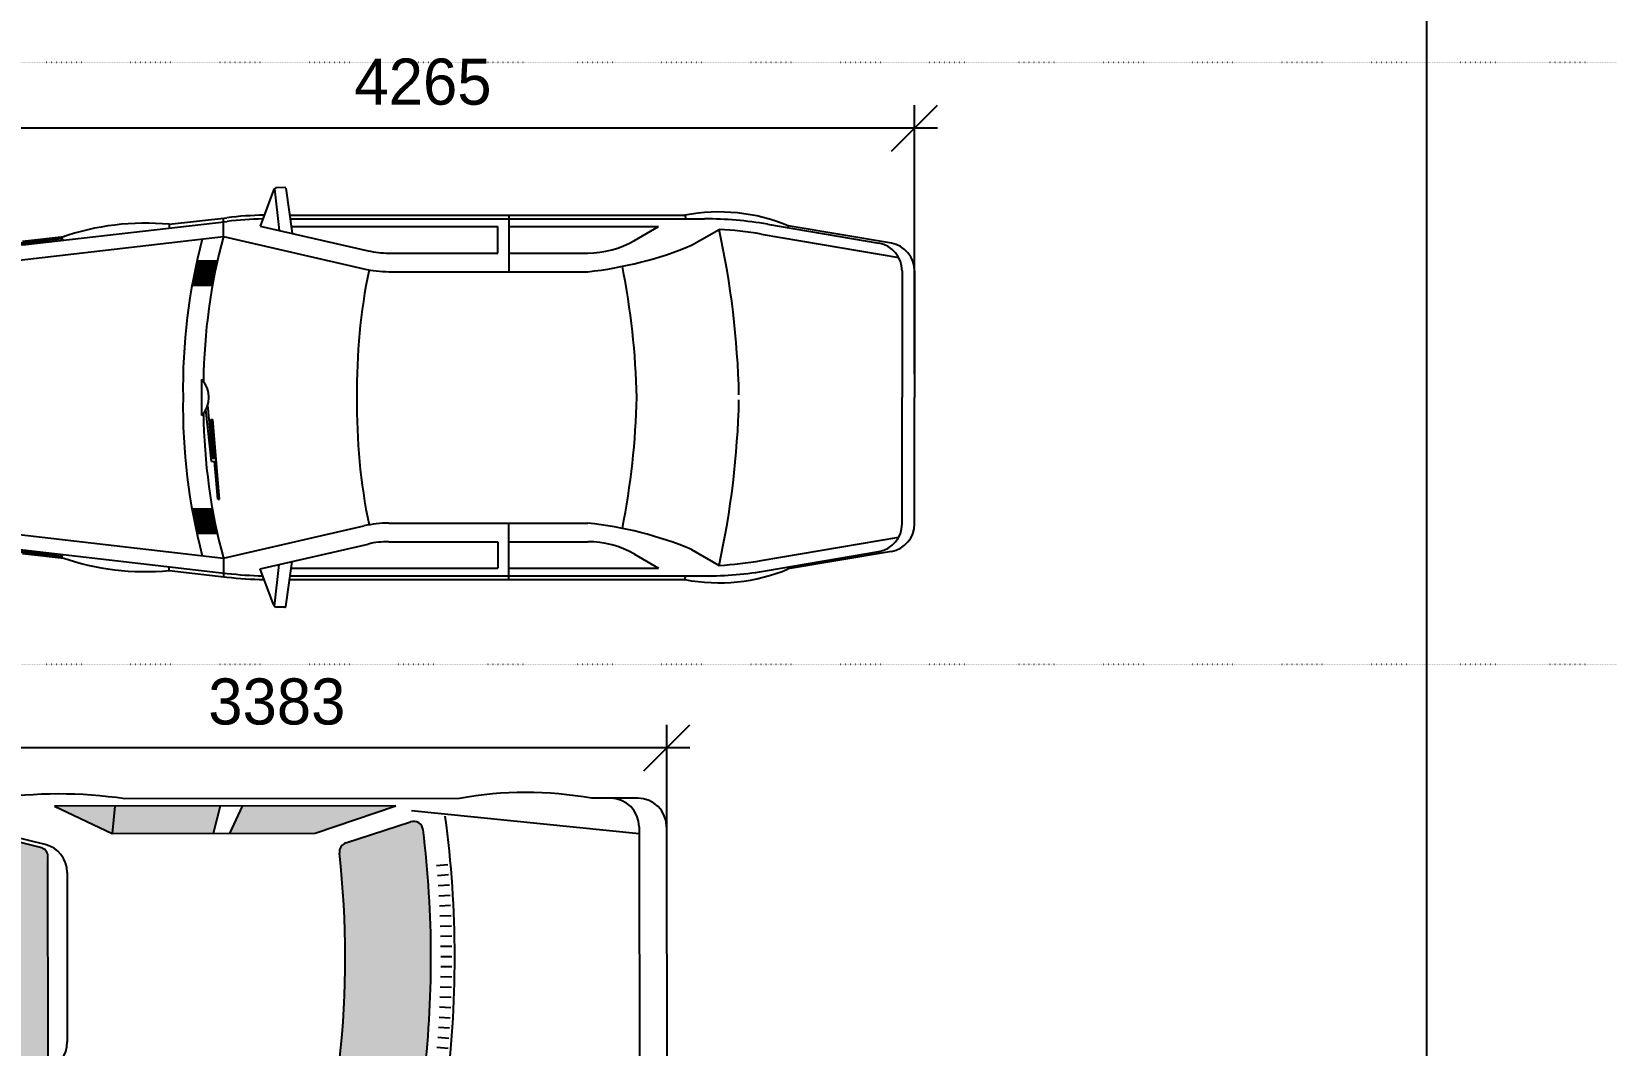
# Model space of a CAD drawing. Header units: millimetres. Extents: x 85290 to 188623, y -54691 to 10726.
# Drawn here: x 88791 to 95623, y -45594 to -41196 of the extents above; entities that cross this region are included whole.
import ezdxf

# ---------------------------------------------------------------- set-up
doc = ezdxf.new("R2010")
doc.units = ezdxf.units.MM
doc.linetypes.add('ACAD_ISO07W100', pattern=[3, 0, -3])
doc.layers.add('AUTO', color=150, linetype='Continuous')
doc.layers.add('RAZMER', color=5, linetype='Continuous')
doc.styles.add('WROMLATS', font='wromlats.shx', dxfattribs={"bigfont": 'bigfont.shx'})
doc.dimstyles.new('juka', dxfattribs={"dimscale": 100, "dimtxt": 2, "dimasz": 2, "dimexe": 1, "dimexo": 1, "dimgap": 1, "dimtad": 1, "dimtoh": 1, "dimdec": 0, "dimzin": 0, "dimdsep": 46, "dimtxsty": 'WROMLATS', "dimblk": 'OBLIQUE', "dimcen": -3, "dimdle": 1, "dimclrd": 256, "dimclre": 256, "dimclrt": 256, "dimadec": 0, "dimazin": 0, "dimtfac": 1, "dimtdec": 0, "dimtix": 1, "dimtmove": 2, "dimatfit": 3, "dimldrblk": 'ORIGIN2', "dimfxl": 1, "dimtvp": 2.5, "dimtolj": 1, "dimtzin": 0, "dimarcsym": 0})

# ---------------------------------------------------------------- blocks, each defined once
blk = doc.blocks.new('k14-34')
for p, q in [((37.95727807610842, 94.55237398671392, -15.7406467225033), (28.58209128154363, 96.7414498950206, -15.7406467225033)), ((18.91105698622209, 90.02186808194068, -15.7406467225033), (20.53681233882003, 95.63856961079472, -15.7406467225033)), ((20.37700546419751, 95.68416276037118, -15.7406467225033), (19.10772360440137, 95.53605521189655, -15.7406467225033)), ((21.12509172852037, 95.98774893671515, -15.7406467225033), (23.88117597320411, 95.37807568326065, -15.7406467225033)), ((22.81989254483074, 95.96921372358787, -15.7406467225033), (21.4512378080201, 95.8095107417002, -15.7406467225033)), ((72.25691862527742, 87.63332669317964, -15.7406467225033), (43.0792428019729, 93.58992810790068, -15.7406467225033)), ((61.42273150090637, 85.40564089111939, -15.7406467225033), (51.45602500269729, 89.94997854231036, -15.7406467225033)), ((19.53296956016334, 89.31567937445556, -15.7406467225033), (15.88791024750458, 84.67334161152661, -15.7406467225033)), ((21.64833008155597, 88.23903944996863, -15.7406467225033), (19.17411309853219, 89.43250342240339, -15.7406467225033)), ((27.20370879245115, 88.00580406496323, -15.7406467225033), (23.06306276883447, 86.59727273121524, -15.7406467225033)), ((40.97225383261616, 89.14419115290042, -15.7406467225033), (35.51847624350989, 89.27730325639862, -15.7406467225033)), ((74.43595657346691, 83.34416517332619, -15.7406467225033), (40.47528708868435, 88.95252373733155, -15.7406467225033)), ((68.547104096471, 82.42613249937921, -15.7406467225033), (40.97225383261616, 89.14419115290042, -15.7406467225033)), ((14.72969119655795, 84.36039383406086, -15.7406467225033), (9.294632100717308, 72.98162624532773, -15.7406467225033)), ((18.94668077567417, 85.4998134588838, -15.7406467225033), (14.72969119655795, 84.36039383406086, -15.7406467225033)), ((19.69337159279507, 83.72566657770466, -15.7406467225033), (14.77291269631746, 74.43742493021495, -15.7406467225033)), ((23.83834928899273, 83.27446687195237, -15.7406467225033), (18.58813102188765, 73.90556659050498, -15.7406467225033)), ((20.90014102098371, 85.31565052861782, -15.7406467225033), (18.94668077567417, 85.4998134588838, -15.7406467225033)), ((33.61081458926242, 84.3212992979415, -15.7406467225033), (27.9893021928076, 85.26394511512734, -15.7406467225033)), ((121.8506377472056, 71.57217131713645, -15.7406467225033), (87.4970139312934, 83.46030413804414, -15.7406467225033)), ((34.38948028263508, 83.00524409306416, -15.7406467225033), (31.05296138089693, 73.45527815992563, -15.7406467225033)), ((104.9773371036351, 69.76387031931648, -15.7406467225033), (75.85413558602454, 80.22981434470461, -15.7406467225033)), ((112.9603945911388, 68.64420556157205, -15.7406467225033), (83.4071175227707, 80.79608205656695, -15.7406467225033)), ((6.685674988466189, 74.40812965900835, -15.7406467225033), (5.820685729638853, 71.97438467743808, -15.7406467225033)), ((8.291692880283563, 76.49012781147525, -15.7406467225033), (6.685674988466189, 74.40812965900835, -15.7406467225033)), ((11.07836159884232, 76.8273255634951, -15.7406467225033), (8.291692880283563, 76.49012781147525, -15.7406467225033)), ((5.241744461024837, 69.43795367136539, -15.7406467225033), (5.815439127328091, 71.95632526481148, -15.7406467225033)), ((31.05296138089693, 73.45527815992563, -15.7406467225033), (28.72655533452212, 65.3780913825421, -15.7406467225033)), ((93.89552537198074, 67.57735750132696, -15.7406467225033), (78.98884072238775, 72.41025486420443, -15.7406467225033)), ((5.482197790527835, 66.81952055737241, -15.7406467225033), (5.241744461024837, 69.43795367136539, -15.7406467225033)), ((6.701026525260431, 56.72480084351577, -15.7406467225033), (8.208921365468314, 69.24448424058818, -15.7406467225033)), ((65.22932059017262, 36.13261194441151, -15.7406467225033), (75.18081353393359, 70.38680238585306, -15.7406467225033)), ((112.3771463686937, 69.33006808824433, -15.7406467225033), (104.9773371036351, 69.76387031931648, -15.7406467225033)), ((112.7898514510227, 66.65831912053903, -15.7406467225033), (107.4876394011101, 67.77162812916112, -15.7406467225033)), ((112.7278580876521, 68.87778931567885, -15.7406467225033), (123.7889519826251, 63.54067852176712, -15.7406467225033)), ((7.654406199866798, 65.04167481123358, -15.7406467225033), (5.482197790527835, 66.81952055737241, -15.7406467225033)), ((11.23213516612918, 54.60111154155305, -15.7406467225033), (12.05439110553721, 65.07995898887538, -15.7406467225033)), ((26.32646586989154, 57.18613359345585, -15.7406467225033), (28.69007240642645, 65.25251292188244, -15.7406467225033)), ((106.3072666985047, 67.01568664313953, -15.7406467225033), (102.6687009542823, 51.08891291163394, -15.7406467225033)), ((117.3393882815351, 59.03323089934696, -15.7406467225033), (113.4627432719037, 66.15761992389997, -15.7406467225033)), ((14.97364716095012, 52.76113619696747, -15.7406467225033), (15.56069356264447, 63.48477647709768, -15.7406467225033)), ((95.85203318184836, 63.88953695670187, -15.7406467225033), (86.16409857180884, 30.54254480226285, -15.7406467225033)), ((153.2977696783707, 57.30522264075802, -15.7406467225033), (146.1826778949269, 57.83465941450817, -15.7406467225033)), ((159.3262178546063, 58.4426620215458, -15.7406467225033), (159.2601820370076, 57.20724441461897, -15.7406467225033)), ((9.65106374132597, 53.50322380500342, -15.7406467225033), (6.701026525260431, 56.72480084351577, -15.7406467225033)), ((8.101491808864239, 49.96720994034712, -15.7406467225033), (7.511270240679323, 55.83997724362729, -15.7406467225033)), ((24.02659717222764, 47.33500108612333, -15.7406467225033), (26.32646586989154, 57.18613359345585, -15.7406467225033)), ((116.2083792492883, 45.81296506500615, -15.7406467225033), (117.9635187263418, 55.04483893311357, -15.7406467225033)), ((146.0054423974182, 57.2786147933013, -15.7406467225033), (152.4120934092596, 53.41340208671744, -15.7406467225033)), ((152.4120934092596, 53.41340208671744, -15.7406467225033), (153.1545378711032, 54.77054443150627, -15.7406467225033)), ((153.3953558529458, 55.86569553187104, -15.7406467225033), (153.2977696783707, 57.30522264075802, -15.7406467225033)), ((160.8240842135617, 50.44477658223713, -15.7406467225033), (161.9681855125903, 56.06137392892168, -15.7406467225033)), ((162.6764148044006, 51.15917331276108, -15.7406467225033), (161.6789982530292, 55.06228232467032, -15.7406467225033)), ((11.39911713460037, 52.61202671703944, -15.7406467225033), (9.65106374132597, 53.50322380500342, -15.7406467225033)), ((7.198002637940363, 49.70417941305772, -15.7406467225033), (5.561175508430779, 44.09069444569644, -15.7406467225033)), ((10.46444554406321, 49.74281451267933, -15.7406467225033), (7.73590046383265, 50.06085174026492, -15.7406467225033)), ((15.28002100634444, 46.96309072550815, -15.7406467225033), (12.53863734875563, 50.37098239819119, -15.7406467225033)), ((22.66398040395165, 46.64102910763239, -15.7406467225033), (17.41245347814834, 48.85720773483825, -15.7406467225033)), ((158.5371796109696, 50.59296937099356, -15.7406467225033), (160.8240842135617, 50.44477658223713, -15.7406467225033)), ((162.1708455054288, 42.82614307051398, -15.7406467225033), (162.6764148044006, 51.15917331276108, -15.7406467225033)), ((5.401815386841236, 44.13782537070568, -15.7406467225033), (4.409473584114266, 44.94297755022552, -15.7406467225033)), ((157.9853044879412, 47.70554249537321, -15.7406467225033), (157.5702191372377, 45.78961596950438, -15.7406467225033)), ((5.870785432589628, 43.48066121968981, -15.7406467225033), (8.52451754148592, 42.51868006894546, -15.7406467225033)), ((7.311697696096189, 42.58821222371529, -15.7406467225033), (6.241664828025705, 43.45640027495796, -15.7406467225033)), ((161.6078248070951, 35.95855491782703, -15.7406467225033), (162.1708455054288, 42.82614307051398, -15.7406467225033)), ((20.85189598832972, 35.67366916090162, -15.7406467225033), (11.76315239855171, 38.84871573113236, -15.7406467225033)), ((26.29533069697231, 38.62452309648228, -15.7406467225033), (21.61918819957123, 41.43434518463317, -15.7406467225033)), ((57.65766774942972, 25.5913532171125, -15.7406467225033), (25.97842212554974, 39.05263674968813, -15.7406467225033)), ((53.17739466042462, 29.52181381795793, -15.7406467225033), (26.29533069697231, 38.62452309648228, -15.7406467225033)), ((93.31678894805304, 22.30095878195146, -15.7406467225033), (98.77841512036161, 37.69809883199395, -15.7406467225033)), ((160.1971640556505, 29.86638891427623, -15.7406467225033), (161.6078248070951, 35.95855491782703, -15.7406467225033)), ((53.51963307447045, 23.13742128013604, -15.7406467225033), (25.69224614518612, 33.7418733430672, -15.7406467225033)), ((45.56556861750346, 30.82345102860012, -15.7406467225033), (34.71540031449626, 32.32681090075283, -15.7406467225033)), ((82.53616128034332, 28.47711162988816, -15.7406467225033), (67.36037859539033, 32.3837424110115, -15.7406467225033)), ((113.0373784397518, 34.89801328522975, -15.7406467225033), (109.5727330021994, 26.1627833688039, -15.7406467225033)), ((90.72136511638723, 20.69316483392203, -15.7406467225033), (60.52380140289711, 27.46102984048315, -15.7406467225033)), ((98.06167818388917, 17.36109939503234, -15.7406467225033), (66.59763918219619, 22.93591217478223, -15.7406467225033)), ((106.9087189392146, 23.12965983681005, -15.7406467225033), (99.81817787311024, 19.19144667674135, -15.7406467225033)), ((158.7197090544717, 24.78081780785323, -15.7406467225033), (156.6465090913046, 18.88113202951735, -15.7406467225033)), ((97.20172576844311, 17.09451406561988, -15.7406467225033), (90.72136511638723, 20.69316483392203, -15.7406467225033)), ((98.9817493742305, 19.12923370089578, -15.7406467225033), (93.90837530746671, 21.03022953197927, -15.7406467225033)), ((103.9991811688935, 10.12539174869511, -15.7406467225033), (68.62335575432394, 18.49498836306378, -15.7406467225033)), ((97.74018173914351, 17.28847273549485, -15.7406467225033), (109.9391597716087, 15.86809083509655, -15.7406467225033)), ((156.6465090913046, 18.88113202951735, -15.7406467225033), (153.4421339037146, 12.78090752558268, -15.7406467225033)), ((147.2936790055758, 10.90373019702469, -15.7406467225033), (147.9697889378251, 12.74382412409949, -15.7406467225033)), ((153.4421339037146, 12.78090752558268, -15.7406467225033), (149.4040452538968, 5.474141251024264, -15.7406467225033)), ((138.1921777361179, 5.310026940147907, -15.7406467225033), (131.9009718373497, 8.675374280781341, -15.7406467225033)), ((132.0492623791545, 9.239827961400067, -15.7406467225033), (139.5296637288573, 9.070588187696274, -15.7406467225033)), ((139.0458927979337, 6.47318297082478, -15.7406467225033), (138.1921777361179, 5.310026940147907, -15.7406467225033)), ((139.5296637288573, 9.070588187696274, -15.7406467225033), (139.4293594743842, 7.526891915916565, -15.7406467225033)), ((148.2228405787116, 7.069837594968192, -15.7406467225033), (146.1793915612077, 1.714517842677139, -15.7406467225033)), ((146.2125215373951, 8.170069895742415, -15.7406467225033), (148.2228405787116, 7.069837594968192, -15.7406467225033)), ((149.4040452538968, 5.474141251024264, -15.7406467225033), (146.4705482541924, 2.713037289080091, -15.7406467225033)), ((142.6727551506931, 1.119516017762578, -15.7406467225033), (143.2789534828601, 2.198006154447683, -15.7406467225033))]:
    blk.add_line(p, q)
at = {"elevation": -15.7406467225033}
for points in [[(161.430377829716, 27.16453374776978), (163.1084518354348, 33.72462016394132), (164.4200584538032, 46.50629559572707), (164.5332203025125, 50.98773645714681), (163.6783608509197, 55.38335541486612), (154.2422643254961, 62.99484683231088), (148.5573468795626, 65.54013627942544), (134.3295111946693, 69.67099187652201), (121.968073761783, 71.26642645465421), (113.1147987871793, 70.21460202552583)], [(158.2346337082647, 27.92555925043865), (160.1557921808283, 38.52442214127785), (159.3532798517147, 43.29085547967446), (155.7991782080574, 47.35773071557304), (149.7564414963119, 51.48066579135633), (133.6348736009684, 58.75369392171132), (123.7889519826251, 63.54067852176712), (122.6265743350075, 54.17847653952498), (120.6348820765727, 44.58096047651901), (119.362313229258, 38.97859346599211)], [(158.9912838719513, 42.55210980587975), (128.2486682511715, 58.40601171175553), (126.2535796101909, 58.2512198049314), (125.5511818195748, 57.00992526922386), (124.8849973707995, 41.4917342941871), (126.8615216053179, 38.6046371920051), (157.3864464456944, 28.54980329179051)], [(158.1025994024424, 27.47108188886494), (154.0456771197576, 17.49269895138167), (150.8141629761169, 13.89822692518959), (145.6342171644917, 12.36875836862458), (138.3229902529695, 12.12540336913906), (120.8173588549628, 14.6343247396332), (109.9391597716087, 15.86809083509655), (113.9741268808077, 24.39575101720692), (117.4349587696322, 33.56645411298626), (119.362313229258, 38.97859346599211)], [(150.9043475299825, 14.71593898097439), (116.4558866003424, 17.81389244005521), (114.8543018004782, 19.0135862962822), (114.9263459471774, 20.43801053846568), (122.6787351627752, 33.89752443410015), (125.8945337643383, 35.2761531298699), (157.051965579328, 27.39848143894682)], [(161.2086487767658, 26.40131668552493), (159.1105168039178, 19.96326508725627), (153.369345411428, 8.468462357097167), (151.0636707778456, 4.623988103988665), (147.9866458308709, 1.370656245849375), (135.9410648509754, 1.643163045628171e-07), (129.7772830022034, 0.8969829153620026), (115.55421907204, 5.044263444481146), (104.2621591341424, 10.32061912456032), (97.35060588233887, 15.95242558891567)]]:
    blk.add_lwpolyline(points, dxfattribs=at)
for centre, radius, start, end in [((26.00136165855861, 85.84583327582408, -15.7406467225033), 11.1970811776851, 76.6745284269638, 106.5269574136825), ((36.38900801173281, 65.40099087367793, -15.7406467225033), 33.3634190465817, 119.3374504805198, 167.6118142653658), ((24.94577602137792, 79.6862818883655, -15.7406467225033), 17.14733602914069, 117.4732728947008, 133.3992220736592), ((19.80312205336099, 89.5764897078929, -15.7406467225033), 6, 96.65552347009987, 117.4732728947008), ((21.01709748415192, 95.4995509817947, -15.7406467225033), 0.5, 77.5264737787531, 163.8569030069567), ((9.561844352241906, 95.93797496004112, -15.7406467225033), 14.33027373338384, 327.5033892930391, 357.7608220446515), ((21.58587790004481, 24.43834360564523, -15.7406467225033), 72, 65.48930105145145, 76.85709686325436), ((40.53411049292777, 63.20163203889859, -15.7406467225033), 39.83521500128265, 133.3992220736592, 165.787456865811), ((19.39134213144212, 89.8828494529734, -15.7406467225033), 0.5, 163.8569030069567, 244.2491852116287), ((24.99535430219498, 80.91693388310267, -15.7406467225033), 6, 108.7868601897339, 152.0875321012646), ((34.93287492567947, 65.28444867221054, -15.7406467225033), 24, 88.60184107528987, 108.7868601897339), ((48.25408199621256, -29.94160190029771, -15.7406467225033), 120, 70.91173016131849, 78.4616586446698), ((27.32779618065729, 81.31902308852017, -15.7406467225033), 4, 80.48089301311052, 150.7342576877182), ((33.445438086281, 83.33506879127316, -15.7406467225033), 1, 340.7418642630736, 80.48089301311052), ((77.10632814470887, 75.67922878030703, -15.7406467225033), 8.116781026810965, 39.07995385578971, 109.2077216391697), ((51.50425283144864, 12.4722818494642, -15.7406467225033), 72, 70.23319115115426, 76.30777722518026), ((35.98084353344962, 63.20249415145639, -15.7406467225033), 24, 152.0875321012646, 175.5132987839172), ((39.52481237215693, 62.17290389007093, -15.7406467225033), 24, 150.7342576877182, 176.866573197474), ((39.82579129225337, 60.76351537359818, -15.7406467225033), 39.83521500128265, 161.8133740193884, 194.2016088115208), ((35.14748483869039, 61.12752442526738, -15.7406467225033), 33.3634190465817, 159.9890166198151, 208.2633804046632), ((20.12281945167183, 67.80955135282733, -15.7406467225033), 12, 154.468564312733, 173.1322665724577), ((78.06362164035659, 69.5564907446273, -15.7406467225033), 3, 72.03678339478797, 163.9324449640453), ((92.97030628995003, 64.7235933817496, -15.7406467225033), 3, 343.8580034763648, 72.03678339478797), ((107.2821496600047, 66.79296885937123, -15.7406467225033), 1, 78.14183047794414, 167.1312881588373), ((112.5843617099183, 65.67965985074846, -15.7406467225033), 1, 28.55225571959246, 78.14183047794414), ((112.0690989093471, 56.16547046075806, -15.7406467225033), 6, 349.2355431689231, 28.55225571959246), ((146.1604163221475, 57.53548651741443, -15.7406467225033), 0.3, 85.7444411927227, 238.8968938026461), ((17.21374827307523, 54.13174533208752, -15.7406467225033), 6, 175.5132987839172, 218.8139706954584), ((151.399935617718, 55.73042511816146, -15.7406467225033), 2, 331.3184941843132, 3.878172537515487), ((99.34571300475977, 60.40980597967626, -15.7406467225033), 60, 347.7757931814505, 356.9403249679487), ((18.96766696252257, 52.54249076582022, -15.7406467225033), 4, 176.866573197474, 247.1199378720866), ((17.83128880645768, 55.19739350461549, -15.7406467225033), 17.14733602914069, 194.2016088115208, 210.1275579904868), ((7.678012734506183, 49.56421403449752, -15.7406467225033), 0.5, 83.35164567354812, 163.7439278782284), ((-3.865807465672106, 49.71844336299154, -15.7406467225033), 14.33027373338384, 329.8400088405355, 0.09744159215353461), ((-14.3172544352517, 77.81504696812357, -15.7406467225033), 120, 340.4695427263428, 347.1312881588374), ((8.189845230643868, 49.60224682916663, -15.7406467225033), 6, 210.1275579904868, 230.9453074150848), ((33.98046470368649, 62.00614246131516, -15.7406467225033), 24, 218.8139706954584, 238.9989898099174), ((23.05278377506897, 47.56234986524959, -15.7406467225033), 1, 247.1199378720866, 346.8589666221095), ((57.26418107897848, 57.01928034107272, -15.7406467225033), 60, 338.3652877162651, 349.2355431689354), ((6.041185604996599, 43.95072906713648, -15.7406467225033), 0.5, 163.7439278782284, 250.07435710644), ((15.42218018046719, 49.43106625411446, -15.7406467225033), 11.1970811776851, 221.0738734715243, 250.9263024582355), ((44.59705611916047, 103.6454822186858, -15.7406467225033), 72, 250.7437340219411, 262.1115298337371), ((68.10827143761912, 35.28902317131059, -15.7406467225033), 3, 163.6683859211394, 255.564047490392), ((76.26979803830113, 97.71815467459959, -15.7406467225033), 72, 251.2930536599942, 257.3676397340295), ((83.28405412271582, 31.38239239026615, -15.7406467225033), 3, 255.564047490392, 343.7428274088256), ((113.4344323486573, 40.69445075806215, -15.7406467225033), 48, 340.6380892813771, 346.9627416038158), ((103.9954132661644, 28.37491007444959, -15.7406467225033), 6, 299.0485751655875, 338.3652877162651), ((96.25153885146551, 135.2711995481815, -15.7406467225033), 120, 249.1391722405235, 256.6891007238719), ((64.01934223797548, 30.6323086759748, -15.7406467225033), 8.116781026810965, 218.3931092460174, 288.5208770293889), ((94.25925286100687, 21.96665088085678, -15.7406467225033), 1, 160.4695427263428, 249.4590004072521), ((99.3326269276265, 20.06565504969416, -15.7406467225033), 1, 249.4590004072521, 299.0485751655875), ((90.97504949760446, 31.59701341494241, -15.7406467225033), 60, 330.6605059172489, 339.8250377037389), ((132.0424767882757, 8.93990471164301, -15.7406467225033), 0.3, 88.70393708255378, 241.8563896924709), ((137.4335681210266, 7.656571806557565, -15.7406467225033), 2, 323.7226583476785, 356.2823367008765)]:
    blk.add_arc(centre, radius, start, end)
blk = doc.blocks.new('A_02')
at = {"layer": 'AUTO'}
for p, q in [((-2758.55338640901, 891.8420039133925), (-2815.630891897948, 737.3178448069084)), ((-2754.356024945038, 898.0926775282423), (-2734.957514458743, 718.8270872734138)), ((-2709.865306925203, 903.0671508175437), (-2743.907849386393, 902.293976197514)), ((-2705.81238344498, 899.6175204691826), (-2678.966766913363, 705.9937168376346)), ((-3836.654557246278, 655.8928511274862), (-2958.151556282479, 757.4208427742124)), ((-3206.927906441793, 744.7764256641385), (-2959.98843909186, 773.3150512019347)), ((-2974.497688991833, 691.6564370091946), (-2974.497688991833, 771.6382271034236)), ((-2689.782207605895, 784), (-987.8697398012155, 784)), ((-2687.563834366389, 768), (-903.2299325782806, 768)), ((-1746.064754084509, 784), (-1746.064754084509, 540.8837799248868)), ((-987.8697398012446, 784), (-984.1125184026314, 768)), ((-4036.301214309351, 568.9182715553616), (-2974.421530710388, 691.6389811351546)), ((-3917.861033910711, 655.8928511274862), (-3670.744701276592, 688.5496094634291)), ((-3877.665395198797, 655.8928511274862), (-3668.829026083607, 683.4908603940275)), ((-3838.491440055688, 671.7870595552376), (-3659.173128960392, 692.510754262039)), ((-3670.744701276271, 688.5496094634582), (-3665.853087743919, 675.632260269922)), ((-3206.927906441793, 744.7764256641385), (-3208.029338233755, 728.5426382253063)), ((-2974.497688991833, 691.6564370091946), (-2369.623781419825, 553.016192627576)), ((-2815.630891897948, 737.3178448069084), (-2351.750834174367, 630.9941238437896)), ((-2682.99212189141, 735.0265587877366), (-1793.655917231314, 735.0265587877366)), ((-1793.655917231314, 620.8837799248868), (-1793.655917231314, 735.0265587877366)), ((-1746.064754084509, 735.0265587877366), (-1101.680514228356, 735.0265587877366)), ((-1205.692506029067, 674.7698698688764), (-1101.680514228356, 735.0265587877366)), ((-959.6287121075438, 654.3378506320296), (-841.1448982373113, 722.9784197692643)), ((-659.3821158387, 702.4938478165132), (-67.80528365660575, 601.3003163458488)), ((-633.4566702536249, 745.0930178447743), (-153.38025275775, 662.9724454704265)), ((-543.3570751060615, 738.1259327224689), (-544.0082636862353, 729.7922155608248)), ((-99.76700532564428, 662.9724454704265), (-543.3570751060615, 738.1259327224689)), ((-2262.386097947077, 620.8837799248868), (-1793.655917231314, 620.8837799248868)), ((-1746.064754084509, 620.8837799248868), (-1406.204753200494, 620.8837799248868)), ((-3008.960735975299, 545.5516960425302), (-3096.884769172408, 545.5516960425302)), ((-3007.309170036577, 553.5516960425302), (-3095.233203233656, 553.5516960425302)), ((-3005.630643941171, 561.5516960425302), (-3093.554677138251, 561.5516960425302)), ((-3003.925102799491, 569.5516960425302), (-3091.84913599657, 569.5516960425593)), ((-3002.192490685789, 577.5516960425302), (-3090.116523882898, 577.5516960425302)), ((-3000.432750628504, 585.5516960425302), (-3088.356783825584, 585.5516960425302)), ((-53.61324743210571, 544.6904691320669), (-53.61324743210571, 0)), ((0, 544.6904691320669), (0, 0)), ((-3021.208949975669, 481.5516960425302), (-3109.132983172749, 481.5516960425302)), ((-3019.771210573555, 489.5516960425593), (-3107.695243770664, 489.5516960425593)), ((-3018.306913922977, 497.5516960425302), (-3106.230947120057, 497.5516960425302)), ((-3016.816013100033, 505.5516960425302), (-3104.740046297142, 505.5516960425302)), ((-3015.298460214661, 513.5516960425302), (-3103.22249341174, 513.5516960425302)), ((-3013.754206402518, 521.5516960425302), (-3101.678239599627, 521.5516960425302)), ((-3012.183201816952, 529.5516960425593), (-3100.107235014031, 529.5516960425593)), ((-3010.585395620263, 537.5516960425302), (-3098.509428817342, 537.5516960425302)), ((-2262.386097947077, 540.8837799248868), (-1746.064754084509, 540.8837799248868)), ((-1746.064754084509, 540.8837799248868), (-1406.204753200494, 540.8837799248868)), ((-4230.819724096538, 0), (-4124.392255274608, 470.4369144553202)), ((-4190.624085384596, 0), (-4084.196616562665, 470.4369144553202)), ((-4149.613247432106, 0), (-4043.185778610175, 470.4369144553202)), ((-4182.421917794098, 0), (-4104.777735983313, 343.2073478848615)), ((-4174.2197502036, 0), (-4096.355362267903, 344.1807158611482)), ((-4166.017582613102, 0), (-4087.932988552493, 345.154083837464)), ((-4157.815415022604, 0), (-4079.510614837083, 346.1274518137507)), ((-4113.200109698751, 342.2339799085457), (-4071.088241121673, 347.1008197900665)), ((-4230.819724096538, 0), (-4124.392255274608, -470.4369144553202)), ((-4190.624085384596, 0), (-4084.196616562665, -470.4369144553202)), ((-4182.421917794098, 0), (-4104.777735983313, -343.2073478848324)), ((-4174.2197502036, 0), (-4096.355362267903, -344.1807158611482)), ((-4166.017582613102, 0), (-4087.932988552493, -345.154083837464)), ((-4157.815415022604, 0), (-4079.510614837083, -346.1274518137507)), ((-4149.613247432106, 0), (-4043.185778610175, -470.4369144553202)), ((-53.61324743210571, -544.6904691320669), (-53.61324743210571, 0)), ((0, -544.6904691320669), (0, 0)), ((-3025.354585251887, -276.1329521128209), (-3049.877616955288, -52.69270993047394)), ((-3019.811553230858, -262.1611623651115), (-3041.598950966349, -32.90884696229477)), ((-3027.869390798616, -95.5830123629421), (-3019.898420719604, -94.90210414642934)), ((-3013.677781749138, -261.7153755291365), (-3027.869390798616, -95.5830123629421)), ((-2990.64327388446, -437.373959278746), (-3019.898420719604, -94.90210414642934)), ((-3026.832019506081, -262.6713919127069), (-3005.698186320806, -261.1354389258195)), ((-3025.354585251887, -276.1329521128209), (-3004.590822639439, -274.0986585741921)), ((-2998.6142439635, -438.0548674952588), (-3012.553318410879, -274.878770252486)), ((-4113.200109698751, -342.2339799085457), (-4071.088241121673, -347.1008197900665)), ((-2998.6142439635, -438.0548674952588), (-2990.64327388446, -437.373959278746)), ((-3021.208949975669, -481.5516960425302), (-3109.132983172749, -481.5516960425302)), ((-3019.771210573555, -489.5516960425593), (-3107.695243770664, -489.5516960425593)), ((-3018.306913922977, -497.5516960425593), (-3106.230947120057, -497.5516960425302)), ((-3016.816013100033, -505.5516960425302), (-3104.740046297142, -505.5516960425302)), ((-3015.298460214661, -513.5516960425302), (-3103.22249341174, -513.5516960425302)), ((-3013.754206402518, -521.5516960425302), (-3101.678239599627, -521.5516960425302)), ((-3012.183201816952, -529.5516960425302), (-3100.107235014031, -529.5516960425302)), ((-3010.585395620263, -537.5516960425593), (-3098.509428817342, -537.5516960425302)), ((-2262.386097947077, -540.8837799248868), (-1746.064754084509, -540.8837799248868)), ((-1746.064754084509, -540.8837799248868), (-1406.204753200494, -540.8837799248868)), ((-1746.064754084509, -784), (-1746.064754084509, -540.8837799248868)), ((-4036.301214309351, -568.9182715553616), (-2974.421530710388, -691.6389811351546)), ((-3008.960735975299, -545.5516960425302), (-3096.884769172408, -545.5516960425302)), ((-3007.309170036577, -553.5516960425302), (-3095.233203233656, -553.5516960425302)), ((-3005.630643941171, -561.5516960425302), (-3093.554677138251, -561.5516960425302)), ((-3003.925102799491, -569.5516960425302), (-3091.84913599657, -569.5516960425302)), ((-3002.192490685789, -577.5516960425593), (-3090.116523882898, -577.5516960425302)), ((-3000.432750628504, -585.5516960425302), (-3088.356783825584, -585.5516960425302)), ((-2974.497688991833, -691.6564370091946), (-2369.623781419825, -553.016192627576)), ((-659.3821158387, -702.4938478165132), (-67.80528365660575, -601.3003163458488)), ((-3917.861033910711, -655.8928511274862), (-3670.744701276592, -688.5496094634291)), ((-3877.665395198797, -655.8928511274862), (-3668.829026083607, -683.4908603940275)), ((-3838.491440055688, -671.7870595552376), (-3659.173128960392, -692.510754262039)), ((-3836.654557246278, -655.8928511274862), (-2958.151556282479, -757.4208427742124)), ((-3670.744701276271, -688.5496094634582), (-3665.853087743919, -675.6322602699511)), ((-2815.630891897948, -737.3178448069084), (-2351.750834174367, -630.9941238437896)), ((-2262.386097947077, -620.8837799248868), (-1793.655917231314, -620.8837799248868)), ((-1793.655917231314, -620.8837799248868), (-1793.655917231314, -735.0265587877366)), ((-1746.064754084509, -620.8837799248868), (-1406.204753200494, -620.8837799248868)), ((-1205.692506029067, -674.7698698688764), (-1101.680514228356, -735.0265587877366)), ((-959.6287121075438, -654.3378506320296), (-841.1448982373113, -722.9784197692643)), ((-633.4566702536249, -745.0930178447743), (-153.38025275775, -662.9724454704265)), ((-99.76700532564428, -662.9724454704265), (-543.3570751060615, -738.1259327224689)), ((-3206.927906441793, -744.7764256641385), (-3208.029338233755, -728.5426382253063)), ((-3206.927906441793, -744.7764256641385), (-2959.98843909186, -773.3150512019638)), ((-2974.497688991833, -691.6564370091946), (-2974.497688991833, -771.6382271034236)), ((-2758.55338640901, -891.8420039133925), (-2815.630891897948, -737.3178448069084)), ((-2754.356024945038, -898.0926775282423), (-2734.957514458743, -718.8270872734138)), ((-2705.81238344498, -899.6175204691826), (-2678.966766913363, -705.9937168376346)), ((-2682.99212189141, -735.0265587877366), (-1793.655917231314, -735.0265587877366)), ((-1746.064754084509, -735.0265587877366), (-1101.680514228356, -735.0265587877366)), ((-543.3570751060615, -738.1259327224689), (-544.0082636862353, -729.7922155608248)), ((-2689.782207605895, -784), (-987.8697398012155, -784)), ((-2687.563834366389, -768), (-903.2299325782806, -768)), ((-987.8697398012446, -784), (-984.1125184026314, -768)), ((-2709.865306925203, -903.0671508175437), (-2743.907849386393, -902.293976197514))]:
    blk.add_line(p, q, dxfattribs=at)
for centre, major_axis, ratio, start_param, end_param in [((-2743.544550889492, 886.2981012854725), (11.31370849898925, 11.31370849898925), 0.9999999999994861, 0.8081062710076083, 2.002363602119114), ((-2709.774482300971, 899.0681820895406), (2.828427124748331, -2.828427124748332), 0.999999999999438, 0.9231681705417006, 2.378902597801492), ((-3309.9457942874, -346.5588945702184), (775.1211087331152, 775.1211087331143), 0.9999999999999807, 0.6912808683401823, 1.120790837238327), ((-2774.463275341783, -832), (1142.684558398211, 1142.68455839821), 0.9999999999998443, 0.8002440866945979, 0.900457039681259), ((-2774.463275341783, -832), (1131.370849898899, 1131.370849898898), 0.9999999999998914, 0.8041104008692561, 0.900457039681239), ((-841.7378956234897, 23.42837032204261), (547.6420910383694, 547.6420910383691), 0.9999999999999992, 0.3899036428526326, 0.9752191695564365), ((-903.2299325782806, -832), (1131.370849898539, -1131.37084989854), 0.9999999999999629, 2.186776917468666, 2.356194490192326), ((-618.5205962513282, 38.07444395101629), (1788.829524438936, -1788.829524438937), 0.9999999999999883, 3.669970154488882, 3.942041839819716), ((-530.5965630542487, 38.07444395101629), (1788.829524438992, 1788.829524438991), 0.9999999999999925, 2.094875944893771, 2.344156003315252), ((-929.1553781633556, -874.599170028232), (1131.370849898687, -1131.370849898687), 0.9999999999999245, 2.186776917468649, 2.301160163326923), ((-4502.890394485032, -78.5214923483145), (2650.545433341404, 2650.545433341402), 0.9999999999999796, -0.7616622243955296, -0.5699119582651588), ((-3890.307791769621, 417.4797247113602), (169.705627484772, -169.705627484772), 0.9999999999999974, 2.47125336647605, 3.70450488878067), ((-3850.112153057678, 417.4797247113602), (169.7056274847756, -169.7056274847757), 0.9999999999999836, 2.471253366476073, 3.704504888780683), ((-3809.101315105188, 417.4797247113602), (169.7056274847753, -169.7056274847754), 0.9999999999999429, 2.471253366476053, 3.704504888780694), ((-2262.386097947077, 1020.883779924887), (282.8427124746801, -282.8427124746804), 0.9999999999999567, 5.272473755144277, 5.497787143782153), ((-1406.204753200494, 1020.883779924887), (282.8427124746144, -282.8427124746146), 0.99999999999998, 5.497787143782128, 6.022865281900938), ((-1578.178430001892, 2153.43338644848), (1146.710769769789, 1146.710769769788), 0.999999999999994, 4.033236295067609, 4.318324905241401), ((-173.6132474321057, 544.6904691320669), (84.85281374238596, -84.852813742386), 0.9999999999999648, 0.7853981633974658, 2.186776917468606), ((-120, 544.6904691320669), (84.85281374238501, -84.85281374238504), 0.9999999999999752, 0.7853981633974606, 2.186776917468671), ((130.0880377730064, 38.07444395101629), (1788.829524439157, 1788.829524439156), 0.999999999999964, 2.153025406444631, 2.371245513024796), ((-2262.386097947077, 1020.883779924887), (339.4112549695467, -339.4112549695469), 0.9999999999999883, 5.272473755144305, 5.497787143782178), ((-4502.890394485032, -78.5214923483145), (2339.418449619368, 2339.418449619367), 0.999999999999994, -0.7616622243955226, -0.5900165172383552), ((-530.5965630542487, 38.07444395101629), (1794.48637869687, -1794.486378696871), 0.9999999999999819, 3.911426277238841, 3.942041839819718), ((-3148.021035414538, 0), (78.76754492393097, -78.767544923931), 0.9999999999999541, 0.01506103752863077, 1.55573528926622), ((-4102.995271581225, 0), (17.63899651684001, 17.63899651684001), 0.9999999999999949, -0.7853981633974508, 2.356194490192342), ((-4102.995271581225, 0), (17.63899651684001, 17.63899651684001), 0.9999999999999949, 2.356194490192342, 5.497787143782135), ((-530.5965630542487, -38.07444395101629), (1794.486378697153, 1794.486378697153), 0.9999999999999779, 2.341143467359866, 2.371759029940745), ((-618.5205962513282, -38.07444395101629), (1788.829524438938, 1788.829524438938), 0.9999999999999883, 2.34114346735987, 2.613215152690703), ((130.0880377730064, -38.07444395101629), (1788.829524439185, -1788.829524439187), 0.9999999999999606, 3.911939794154793, 4.130159900734959), ((-4502.890394485032, 78.5214923483145), (2339.418449619396, 2339.418449619395), 0.9999999999999992, -0.9807798095565445, -0.8091341023993774), ((-4502.890394485032, 78.5214923483145), (2650.545433341401, -2650.545433341401), 0.999999999999984, 0.5699119582651585, 0.7616622243955273), ((-530.5965630542487, -38.07444395101629), (1788.829524438965, -1788.829524438966), 0.9999999999999983, 3.939029303864332, 4.188309362285812), ((-3890.307791769621, -417.4797247113602), (169.7056274847705, -169.7056274847706), 0.9999999999999875, 4.149476745193791, 5.382728267498392), ((-3850.112153057678, -417.4797247113602), (169.7056274847722, 169.7056274847721), 0.9999999999999927, 2.578680418398878, 3.811931940703505), ((-3809.101315105188, -417.4797247113602), (169.7056274847718, 169.7056274847718), 0.9999999999999525, 2.578680418398866, 3.811931940703524), ((-2262.386097947048, -1020.883779924887), (339.4112549696728, 339.4112549696726), 0.9999999999998614, 0.7853981633975478, 1.010711552035412), ((-1578.178430001892, -2153.43338644848), (1146.710769769746, 1146.710769769746), 0.9999999999999665, 0.3940640751433027, 0.679152685317101), ((-173.6132474321057, -544.6904691320669), (84.852813742387, 84.85281374238697), 0.9999999999999969, 4.096408389710954, 5.497787143782136), ((-120, -544.6904691320669), (84.85281374238662, -84.85281374238666), 0.9999999999999929, 5.667204716505786, 7.068583470577038), ((-2262.386097947077, -1020.883779924858), (282.8427124745746, 282.8427124745746), 0.9999999999999993, 0.7853981633973754, 1.010711552035258), ((-1406.204753200494, -1020.883779924887), (282.8427124746594, -282.8427124746595), 0.9999999999998888, 1.831116352073513, 2.356194490192289), ((-3309.9457942874, 346.5588945702184), (775.1211087330581, 775.1211087330578), 0.9999999999999799, 3.591598143146379, 4.021108112044526), ((-841.7378956234897, -23.42837032204261), (547.6420910383844, -547.6420910383847), 0.9999999999999953, 5.307966137623147, 5.893281664326949), ((-903.2299325782806, 832), (1131.370849898734, 1131.370849898734), 0.9999999999999354, 3.926990816987273, 4.096408389710932), ((-929.1553781633556, 874.599170028232), (1131.370849898706, 1131.370849898706), 0.999999999999918, 3.982025143852666, 4.09640838971094), ((-2774.463275341783, 832), (1142.684558398203, -1142.684558398203), 0.9999999999998452, 5.382728267498327, 5.482941220484989), ((-2774.463275341783, 832), (1131.370849898893, -1131.370849898894), 0.9999999999998915, 5.382728267498346, 5.479074906310331), ((-2743.544550889492, -886.2981012854725), (11.31370849898765, 11.31370849898765), 0.9999999999995873, 2.71002537826565, 3.904282709377544), ((-2709.774482300971, -899.0681820895406), (2.828427124747118, -2.828427124747119), 0.9999999999982415, 5.47507903617179, 6.930813463433899)]:
    blk.add_ellipse(centre, major_axis=major_axis, ratio=ratio, start_param=start_param, end_param=end_param, dxfattribs=at)
blk = doc.blocks.new('a_5')
blk.add_hatch(color=256).paths.add_polyline_path([(-1306.043575680456, 157.809398344767), (-1306.722347501537, 152.5932843331175), (-1305.80387293077, 147.4239198612504), (-1303.073567901371, 142.369615966094), (-1298.105724505087, 138.0409174407996), (-1290.234327826592, 135.7316875736396), (-1140.949145786034, 128.8954474156326), (-1133.326958978957, 130.2991690571089), (-1129.558405335866, 132.5336737712641), (-1123.583559844333, 141.3546595847019), (-1120.989656608042, 150.250429328853), (-1092.124205417058, 249.244255992453), (-1067.602940064573, 333.3397331708657), (-1037.831875285683, 435.439354161128), (-1023.256026717399, 498.5777100812138), (-1025.671104673204, 502.779890730706), (-1030.662462421618, 507.1227465223474), (-1086.295625101822, 539.1006242867479), (-1153.02488360539, 577.4564845330533), (-1160.225624503676, 581.5954577175071), (-1175.280175853024, 582.6491774112092), (-1185.423499543506, 571.4749738139435), (-1190.136990881595, 555.3100933953447), (-1204.103263812896, 507.4128733444413), (-1230.302470429928, 417.5629061651234), (-1260.480570609959, 314.0673556950132), (-1286.328132600429, 225.4233509182286), (-1297.506127553682, 187.0885076398936)])
h = blk.add_hatch(color=256)
h.paths.add_polyline_path([(-546.1081874934912, -124.8616586019652), (-672.2066557171215, -36.62293686713929), (-820.8954136466505, 6.732980935652449), (-812.4519158657536, -47.19891559843745)])
h.paths.add_polyline_path([(-851.1302251079783, -35.92076908886338), (-849.0941242202748, 14.95539798183381), (-1024.715944341671, 66.16468443756094), (-1033.384058647547, 17.22233558303924)])
h.paths.add_polyline_path([(-1024.715944341671, 66.16468443756094), (-1138.585019291793, 47.89771592771285), (-1033.384058647547, 17.22233558303924)])
h.paths.add_polyline_path([(-880.6862020375188, 540.8983592604454), (-985.8871626817158, 571.57373960513), (-899.682029257197, 494.9674517443382)])
h.paths.add_polyline_path([(-724.0602091358091, 443.7581652885747), (-698.432368497844, 487.755254588481), (-880.6862020375152, 540.8983592604509), (-899.682029257197, 494.9674517443382)])
h.paths.add_polyline_path([(-547.1727406327095, 392.1798304395816), (-393.4103308834215, 398.8143650753391), (-659.7540592556647, 476.4771080789124), (-695.8614985622385, 435.5357482424042)])
h = blk.add_hatch(color=256)
edge = h.paths.add_edge_path()
edge.add_arc((-375.3003823155464, 346.1862587535397), 17.25844854136584, -9.141437074503742, 91.51100316456463)
edge.add_line((-375.7554690242755, 363.4387061782545), (-498.7277294177097, 359.7622565610272))
edge.add_arc((-498.1685963381692, 342.4193394039685), 17.35192800000016, 91.84656784036727, 169.7183548787413)
edge.add_arc((-2211.812619625285, 644.938871379185), 1722.790187822351, -22.503257650559874, -10.008883866922474, ccw=False)
edge.add_arc((-604.1373742809224, -20.99969933697139), 17.35191899999995, 157.7695018779899, 235.6383828780497)
edge.add_line((-613.9310424932223, -35.32356599126615), (-512.2066333020289, -104.5192342183236))
edge.add_arc((-502.5500235703462, -90.21524446160947), 17.25845399999997, 235.9767518713595, 336.6293213673843)
edge.add_arc((-2222.428651508587, 648.0345034799684), 1888.887422438981, -23.23247377498619, -9.279674336680621)
at = {"linetype": 'Continuous'}
for p, q in [((-1021.252712759594, 509.8171273849221), (-1226.125819131823, 627.6172690792318)), ((-1090.861306814791, 616.0254604652291), (-1223.248469695436, 654.6280221648321)), ((-1287.52491561968, 619.3736180703345), (-1418.640762534677, 169.7129163562768)), ((-1241.607075860682, 605.984508402631), (-1372.722922775676, 156.3238066885751)), ((-1306.043575680456, 157.809398344767), (-1185.423499543506, 571.4749738139435)), ((-1030.662443607461, 507.1227695599282), (-1160.225624503676, 581.5954577175071)), ((-393.4103308834215, 398.8143650753391), (-985.8871626817158, 571.57373960513)), ((-985.8871626817158, 571.57373960513), (-899.682029257197, 494.9674517443382)), ((-880.6862020375279, 540.8983592604218), (-899.682029257197, 494.9674517443382)), ((-279.3761205397382, 379.4057891179145), (-860.0064509979525, 548.7108612141619)), ((-1123.583559844333, 141.3546595847019), (-1022.71499553566, 487.2825685202915)), ((-899.682029257197, 494.9674517443382), (-547.1727406327095, 392.1798304395816)), ((-698.4323684978476, 487.7552545884773), (-724.0602091358046, 443.7581652885874)), ((-659.7540592556647, 476.4771080789124), (-695.8614985622175, 435.5357482424297)), ((-997.3302217165906, 450.3829848136029), (-1083.097285978146, 156.2455543867291)), ((-547.1727406327095, 392.1798304395816), (-393.4103308834215, 398.8143650753391)), ((-368.3835444707743, 382.7279667065941), (14.50244380507002, 227.193390812241)), ((-498.7286079145938, 359.7622302969794), (-375.8767654275412, 363.4350798310297)), ((30.30351936303441, 289.1067967813051), (-49.93879021922339, 312.5045238657131)), ((-336.8790470149429, 252.0903095793255), (-356.7116830365935, 256.225364076703)), ((-333.1952749028328, 270.186904846687), (-353.0215737053827, 274.1553212007329)), ((-340.7294572703991, 233.9873770927425), (-360.553678122656, 238.3396950777242)), ((17.86817250795912, 238.7361292829646), (-113.2476744069722, -210.9245724310404)), ((-349.0230338510587, 198.0092798862952), (-368.6932971190968, 202.7012225367362)), ((-344.7676150766497, 215.9941165847049), (-364.5475478039093, 220.4983203244883)), ((65.55792345746568, 224.8303508570043), (-65.55792345746568, -224.8303508570025)), ((-353.3797069151983, 180.0539677648248), (-373.041546373724, 184.9631713833278)), ((-362.7153250501565, 144.2698544793475), (-382.2738297491774, 149.5334437920264)), ((-357.9536434669985, 162.1070708127008), (-377.5564337716946, 167.2187830108269)), ((-1135.21515085328, 118.9838979319575), (-1371.295067357148, 129.7605449667935)), ((-1140.94914578599, 128.8954474156344), (-1290.234327826592, 135.7316875736396)), ((-372.7090917485962, 108.6776496839739), (-392.1495006594464, 114.3462475156066)), ((-367.6436559362642, 126.426294806035), (-387.1283504527887, 131.9430155231221)), ((-1250.999195559526, 66.83390873254757), (-1383.386358440184, 105.4364704320324)), ((-377.9770361405585, 90.98805371562958), (-397.3731594457909, 96.80852866188616)), ((-1138.585019291793, 47.89771592771285), (-1024.715944341671, 66.16468443756094)), ((-1033.384058647543, 17.22233558305379), (-1024.715944341671, 66.16468443756094)), ((-1024.715944341671, 66.16468443756094), (-672.2066557171215, -36.62293686713929)), ((-388.9833111761732, 55.69108461157884), (-408.2613386932348, 61.91656807679101)), ((-383.4116125549913, 73.29210936856543), (-402.73392567772, 79.36571571922286)), ((-546.1081874934912, -124.8616586019652), (-1138.585019291793, 47.89771592771285)), ((-394.7722819249825, 38.09847754327893), (-413.991260288321, 44.52646958812147)), ((-851.1302251079737, -35.92076908887066), (-849.0941242202784, 14.95539798181017)), ((-812.4519158657454, -47.19891559850294), (-820.8954136466414, 6.73298093559788)), ((-406.8269504949944, 3.162144182466363), (-425.9278355895326, 9.995136106079372)), ((-400.7489890650681, 20.61554857439296), (-419.8582979691796, 27.23127952989671)), ((-439.514009284539, -169.7857626148179), (-1020.144339742701, -0.4806905186342192)), ((-419.5756207844183, -31.51689935417744), (-438.5225396545015, -24.34428528453464)), ((-413.0926508354737, -14.18159075036601), (-432.1492478050236, -7.196713071945851)), ((-672.2066557171215, -36.62293686713929), (-546.1081874934912, -124.8616586019652)), ((-613.9310424931768, -35.32356599129525), (-512.3069229922489, -104.4510144843771)), ((-426.1957068190836, -48.75729952760958), (-445.0477172588312, -41.44756937207421)), ((-516.35756955443, -124.7477162116975), (-109.8819457040786, -199.3818339603131)), ((-129.8343693817583, -260.0847549514328), (-210.076678963967, -236.6870278670831))]:
    blk.add_line(p, q, dxfattribs=at)
for centre, radius, start, end in [((-1237.810237832411, 604.9549615754113), 51.763482, 73.66137787821036, 163.8263538782322), ((-1191.831093544829, 591.4542656891972), 51.853392, 73.76107887822586, 163.7268078782562), ((-1203.957707796853, -201.3521441522789), 825.1648379999999, 65.36557087822885, 82.12228487824062), ((-1168.838591367974, 566.6109876902974), 17.283447, 60.11001687821951, 163.654755878252), ((-1039.306298808705, 492.1483823834988), 17.290098, 343.6549078782052, 60.00463987824983), ((-1047.141097184162, 464.8654188102228), 51.87354299999998, 343.7883008782743, 60.06167687820743), ((-349.8565048663691, -289.1834366568546), 672.293862, 63.50555487824707, 83.98230087821784), ((-2211.812619625277, 644.9388713791886), 1722.790187822351, 337.4967423493979, 349.9911161330636), ((-498.1685963381656, 342.4193394039703), 17.351928, 91.84945787822073, 169.7183548781905), ((-2222.428651508583, 648.0345034799702), 1888.887422438979, 336.7700750205526, 350.7177762710093), ((-2201.88009721693, 642.0427060921793), 1910.461626, 336.1110388782298, 351.3768168782399), ((-375.3003823155418, 346.1862587535397), 17.25844854136587, 350.5795390088779, 91.9138720239198), ((-31.91643830185558, 253.2366198940381), 51.85337399999999, 343.7610328781951, 73.72683787824128), ((15.77331264765053, 239.3308414680796), 51.85337399999999, 343.7610328781951, 73.72683787824128), ((-1368.967775394907, 155.1512821339911), 51.763374, 163.6614998781857, 253.8264698782315), ((-1322.938263726067, 141.8233207610028), 51.85341, 163.7610558782355, 253.7267768782263), ((-1289.443625927702, 152.9970291459085), 17.283438, 163.8329868782448, 267.3778538782194), ((-1132.885673488332, 170.8051106455569), 51.87354299999998, 267.4261638782147, 343.6995548782696), ((-1140.18991368307, 146.1688679067647), 17.290098, 267.4832538782235, 343.833069878215), ((-907.0480770034624, 816.8969544090432), 825.164775, 245.3655628782307, 262.1222998782369), ((-604.1373742809269, -20.99969933696229), 17.351919, 157.7695018782606, 235.6383828782486), ((-502.5500235703416, -90.21524446160947), 17.258454, 235.5740748782305, 336.9082798781992), ((-139.5962946372579, 431.9021979078534), 672.293862, 243.5055548782471, 263.9823008782178), ((-163.0236185606295, -196.3943595948367), 51.853383, 253.7610248782271, 343.7268228781987), ((-115.3338676111275, -210.300138020797), 51.853383, 253.7610248782271, 343.7268228781987)]:
    blk.add_arc(centre, radius, start, end, dxfattribs=at)
blk = doc.blocks.new('_Oblique')
at = {"color": 0, "linetype": 'ByBlock', "lineweight": -2}
blk.add_line((-0.5, -0.5), (0.5, 0.5), dxfattribs=at)
blk = doc.blocks.new('*D101')
at = {"layer": 'Defpoints', "color": 0, "transparency": 16777216}
for p in [(88356.63024232794, -41614.71463390136), (88356.63024232794, -42782.89316758962), (92621.29652420105, -42782.89316758962)]:
    blk.add_point(p, dxfattribs=at)
at = {"layer": 'RAZMER', "lineweight": -2, "transparency": 16777216}
for p, q in [((88356.63024232794, -42682.89316758962), (88356.63024232794, -41514.71463390136)), ((92621.29652420105, -42682.89316758962), (92621.29652420105, -41514.71463390136)), ((92721.29652420105, -41614.71463390136), (88256.63024232794, -41614.71463390136))]:
    blk.add_line(p, q, dxfattribs=at)
at = {"layer": 'RAZMER', "lineweight": -2, "transparency": 16777216, "xscale": 200, "yscale": 200, "zscale": 200, "rotation": 180}
blk.add_blockref('_Oblique', (88356.63024232794, -41614.71463390136), dxfattribs=at)
at = {"layer": 'RAZMER', "lineweight": -2, "transparency": 16777216, "xscale": 200, "yscale": 200, "zscale": 200}
blk.add_blockref('_Oblique', (92621.29652420105, -41614.71463390136), dxfattribs=at)
at = {"layer": 'RAZMER', "transparency": 16777216, "insert": (90488.96338326449, -41414.71463390136), "char_height": 200, "attachment_point": 5, "style": 'WROMLATS'}
blk.add_mtext('\\A1;4265', dxfattribs=at)
blk = doc.blocks.new('_Origin2')
at = {"color": 0, "linetype": 'ByBlock', "lineweight": -2}
blk.add_line((-0.5, 0), (-1, 0), dxfattribs=at)
for radius in [0.5, 0.25]:
    blk.add_circle((0, 0), radius, dxfattribs=at)
blk = doc.blocks.new('*D103')
at = {"layer": 'Defpoints', "color": 0, "transparency": 16777216}
for p in [(88163.71075224117, -44303.19359056155), (88163.71075224117, -45211.66186649501, -37.77755213400792), (91546.34454697836, -45207.84726130859, -37.77755213400792)]:
    blk.add_point(p, dxfattribs=at)
at = {"layer": 'RAZMER', "lineweight": -2, "transparency": 16777216}
for p, q in [((88163.71075224117, -45111.66186649501), (88163.71075224117, -44203.19359056155)), ((91546.34454697836, -45107.84726130859), (91546.34454697836, -44203.19359056155)), ((91646.34454697836, -44303.19359056155), (88063.71075224117, -44303.19359056155))]:
    blk.add_line(p, q, dxfattribs=at)
at = {"layer": 'RAZMER', "lineweight": -2, "transparency": 16777216, "xscale": 200, "yscale": 200, "zscale": 200, "rotation": 180}
blk.add_blockref('_Oblique', (88163.71075224117, -44303.19359056155), dxfattribs=at)
at = {"layer": 'RAZMER', "lineweight": -2, "transparency": 16777216, "xscale": 200, "yscale": 200, "zscale": 200}
blk.add_blockref('_Oblique', (91546.34454697836, -44303.19359056155), dxfattribs=at)
at = {"layer": 'RAZMER', "transparency": 16777216, "insert": (89855.02764960976, -44103.19359056155), "char_height": 200, "attachment_point": 5, "style": 'WROMLATS'}
blk.add_mtext('\\A1;3383', dxfattribs=at)

msp = doc.modelspace()

# ---------------------------------------------------------------- linework, layer by layer
at = {"layer": 'RAZMER'}
msp.add_line((94842.39658475725, 10725.59779270361), (94842.39658475725, -54690.54694754178), dxfattribs=at)
at = {"layer": 'RAZMER', "linetype": 'ACAD_ISO07W100'}
for p, q in [((123147.4345175865, -41330.91177373225), (85289.70626230835, -41330.91177373225)), ((123147.4345175865, -43941.41503637379), (85289.70626230835, -43941.41503637379))]:
    msp.add_line(p, q, dxfattribs=at)

# ---------------------------------------------------------------- block references
at = {"layer": 'AUTO'}
for name, p, xscale, yscale, zscale, rotation in [('k14-34', (92216.03527116278, -38880.14208069911, 55.97373974522163), 21.33600000000417, 21.33600000000417, 21.33600000000417, 196.3621237907636), ('a_5', (91546.34454697836, -45207.84726130859, -37.77755213400792), 2.400000000005815, 2.400000000005815, 2.400000000005815, 16.32068469828625)]:
    msp.add_blockref(name, p, dxfattribs=dict(at, xscale=xscale, yscale=yscale, zscale=zscale, rotation=rotation))
at = {"layer": 'AUTO', "xscale": 1.007999999996173, "yscale": 1.007999999996173, "zscale": 1.007999999996173}
msp.add_blockref('A_02', (92621.29652420105, -42782.89316758962), dxfattribs=at)

# ---------------------------------------------------------------- dimensions: what is measured, and where the dimension line sits
at = {"layer": 'RAZMER'}
for base, p1, p2, picture, middle in [((88356.63024232794, -41614.71463390136), (92621.29652420105, -42782.89316758962), (88356.63024232794, -42782.89316758962), '*D101', (90488.96338326449, -41414.71463390136)), ((88163.71075224117, -44303.19359056155), (91546.34454697836, -45207.84726130859, -37.77755213400792), (88163.71075224117, -45211.66186649501, -37.77755213400792), '*D103', (89855.02764960976, -44103.19359056155))]:
    dim = msp.add_linear_dim(base=base, p1=p1, p2=p2, dimstyle='juka', dxfattribs=at)
    dim.commit()
    dim.dimension.update_dxf_attribs({"geometry": picture, "text_midpoint": middle})

doc.saveas('drawing.dxf')
